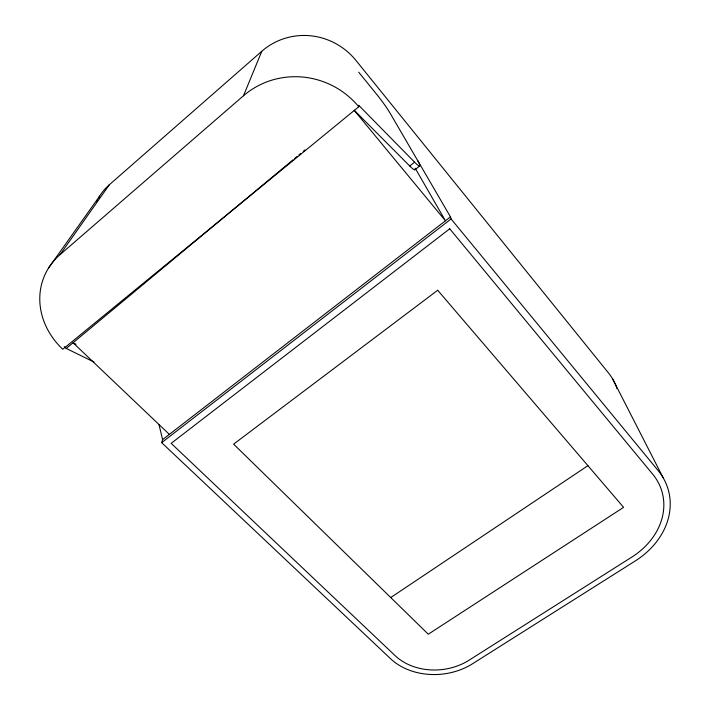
<?xml version="1.0" encoding="UTF-8"?>
<svg xmlns="http://www.w3.org/2000/svg" width="710" height="710" viewBox="0 0 710 710"><rect width="100%" height="100%" fill="white"/><g stroke="black" fill="none" stroke-linecap="round" stroke-linejoin="round"><path stroke-width="1.06" d="M358.71 72.189L376.096 93.631A24.974 2.671 52 0 1 390.047 113.103L450.477 216.887L451.081 218.955L658.134 470.579A77.834 63.341 -15.7 0 1 635.237 560.971L472.549 663.752A59.551 46.94 -5.6 0 1 390.562 658.72L161.667 442.649L162.599 439.614L159.004 424.669M417.72 160.637A22.143 2.529 52.3 0 1 414.578 162.146L358.674 105.257L358.763 106.757L62.755 349.276A74.532 65.338 23.2 0 1 60.004 254.686L243.468 95.779L261.804 51.253A66.492 64.992 51.8 0 1 356.012 60.501L608.399 372.839A65.648 56.285 -17.5 0 1 617.025 388.769M60.004 254.686L109.34 184.751L261.804 51.253M48.537 268.043L99.631 196.111M64.264 346.604L66.216 348.45L292.999 159.865M294.703 158.454L297.268 156.324M298.972 154.904L300.676 153.484M303.232 151.363L304.936 149.943M354.308 110.316L409.741 166.016L414.578 162.146M414.915 169.788L419.699 165.98M162.599 439.614L450.477 216.887M161.667 442.649L451.081 218.955M390.74 597.545L587.907 465.68M66.216 348.45L94.057 362.047M76.023 344.243L73.059 342.77L169.362 434.387M354.228 110.387L445.436 220.792L415.208 168.226M612.694 379.051L663.06 477.608M96.587 201.711A61.788 56.019 28.1 0 1 97.527 199.803M98.539 197.939A61.788 56.019 28.1 0 1 109.34 184.751M243.468 95.779A80.399 78.038 27.3 0 1 358.763 106.757M415.084 168.945A22.108 2.654 52.3 0 1 409.741 166.016M449.723 228.797L171.163 443.342L395.195 655.712A53.507 42.174 -5.6 0 0 468.999 660.247L631.838 557.084A71.382 58.087 -15.7 0 0 652.667 474.147L449.723 228.797M437.697 290.257L233.625 444.14L428.29 634.216L623.593 507.339L437.697 290.257"/></g></svg>
